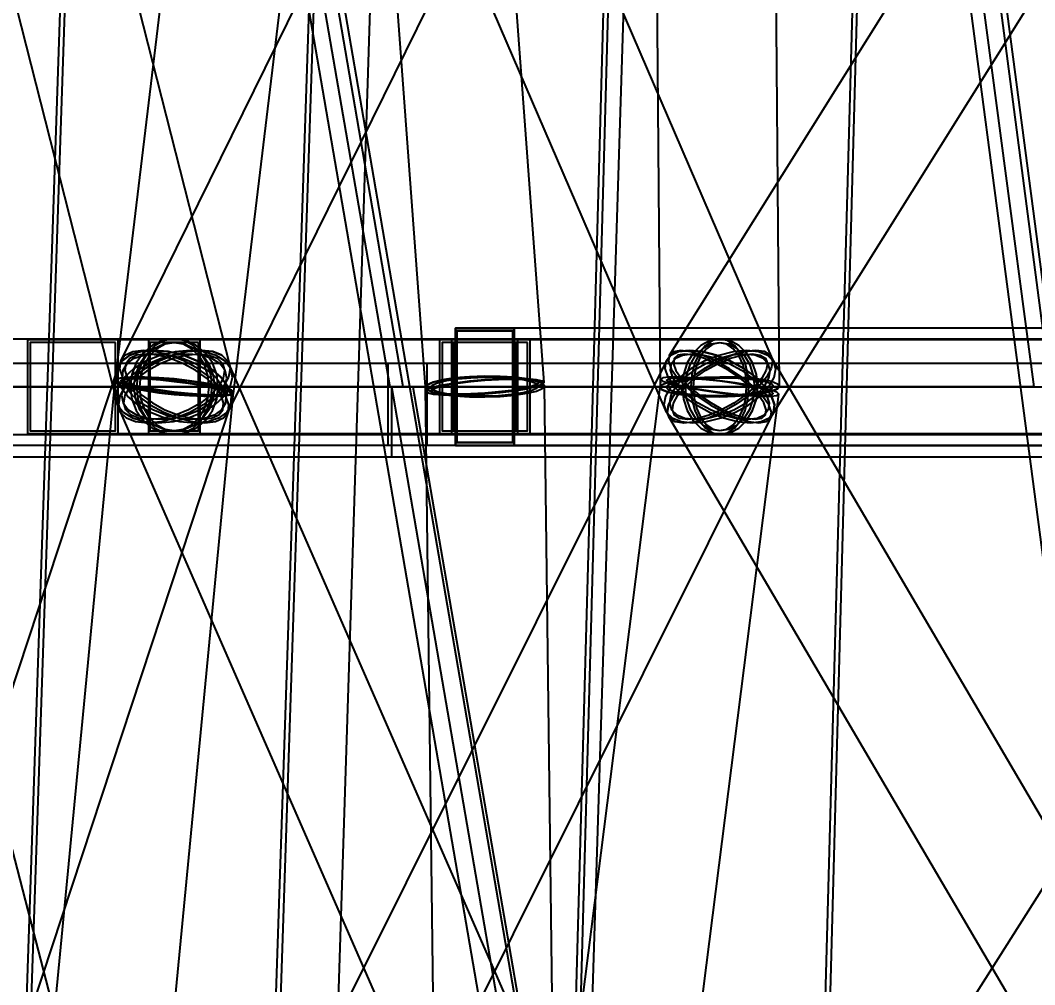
# Model space of a CAD drawing. Header units: millimetres. Extents: x -123812 to 252100, y -3000 to 639000.
# Drawn here: x -13334 to -9009, y 347451 to 351562 of the extents above; entities that cross this region are included whole.
import ezdxf

# ---------------------------------------------------------------- set-up
doc = ezdxf.new("R2010")
doc.units = ezdxf.units.MM
for name, color, linetype, lineweight in [('D-STR-DECK', 7, 'Continuous', 25), ('D-STR-DIM', 7, 'Continuous', 13), ('D-STR-STRC', 7, 'Continuous', 25)]:
    doc.layers.add(name, color=color, linetype=linetype, lineweight=lineweight)
doc.styles.add('OpenSansCondensed-Light', font='OpenSansCondensed-Light.ttf')
doc.styles.add('TOWER_UNICODE', font='Arial Unicode.ttf')
doc.dimstyles.new('EZDXF', dxfattribs={"dimtxt": 0.25, "dimasz": 0.175, "dimexe": 0.375, "dimexo": 0.125, "dimgap": 0.1, "dimtad": 1, "dimlfac": 100, "dimzin": 12, "dimdsep": 46, "dimtxsty": 'OpenSansCondensed-Light', "dimblk": 'ARCHTICK', "dimcen": 2.5, "dimazin": 3, "dimtfac": 0.5, "dimtmove": 2, "dimatfit": 3})

# ---------------------------------------------------------------- blocks, each defined once
blk = doc.blocks.new('_ARCHTICK')
at = {"color": 0, "linetype": 'BYBLOCK', "const_width": 0.15}
blk.add_lwpolyline([(-0.5, -0.5), (0.5, 0.5)], dxfattribs=at)

msp = doc.modelspace()

# ---------------------------------------------------------------- linework, layer by layer
at = {"layer": 'D-STR-DECK'}
for points in [[(-14261.9, 350000), (-15306.8, 355000), (-12622.1, 355000), (-11757.8, 350000)], [(-14261.9, 350000), (-15306.8, 355000), (-12622.1, 355000), (-11757.8, 350000)], [(-9241.5, 334987.3), (-12684.7, 354987.3), (-12536.9, 355012.7), (-9093.6, 335012.7)], [(-9241.5, 334987.3), (-12684.7, 354987.3), (-12536.9, 355012.7), (-9093.6, 335012.7)], [(-11702, 350000), (-12559.3, 355000), (-9676, 355000), (-9013.4, 350000)], [(-11702, 350000), (-12559.3, 355000), (-9676, 355000), (-9013.4, 350000)], [(-7090.9, 334990.2), (-9726.3, 354990.2), (-9577.5, 355009.8), (-6942.2, 335009.8)], [(-7090.9, 334990.2), (-9726.3, 354990.2), (-9577.5, 355009.8), (-6942.2, 335009.8)], [(-8941.9, 350000), (-9597, 355000), (-6564.3, 355000), (-6114.8, 350000)], [(-8941.9, 350000), (-9597, 355000), (-6564.3, 355000), (-6114.8, 350000)], [(-14324.2, 349750), (-14324.2, 350100), (-11600, 350100), (-11600, 349750)], [(-14324.2, 349750), (-14324.2, 350100), (-11600, 350100), (-11600, 349750)], [(-11765, 349750), (-11765, 350100), (-8878.3, 350100), (-8878.3, 349750)], [(-11765, 349750), (-11765, 350100), (-8878.3, 350100), (-8878.3, 349750)], [(-23500, 349700), (-23500, 350000), (-5948.7, 350000), (-5948.7, 349700)], [(-23500, 349700), (-23500, 350000), (-5948.7, 350000), (-5948.7, 349700)], [(-23299, 349700), (-23299, 350000), (-5795.6, 350000), (-5795.6, 349700)], [(-23299, 349700), (-23299, 350000), (-5795.6, 350000), (-5795.6, 349700)], [(-22699.3, 349700), (-22699.3, 350000), (-5543.3, 350000), (-5543.3, 349700)], [(-22699.3, 349700), (-22699.3, 350000), (-5543.3, 350000), (-5543.3, 349700)], [(-21711.2, 349700), (-21711.2, 350000), (-5196.2, 350000), (-5196.2, 349700)], [(-21711.2, 349700), (-21711.2, 350000), (-5196.2, 350000), (-5196.2, 349700)], [(-20351.6, 349700), (-20351.6, 350000), (-4760.1, 350000), (-4760.1, 349700)], [(-20351.6, 349700), (-20351.6, 350000), (-4760.1, 350000), (-4760.1, 349700)], [(-18643.8, 349700), (-18643.8, 350000), (-4242.6, 350000), (-4242.6, 349700)], [(-18643.8, 349700), (-18643.8, 350000), (-4242.6, 350000), (-4242.6, 349700)], [(-16617, 349700), (-16617, 350000), (-3652.6, 350000), (-3652.6, 349700)], [(-16617, 349700), (-16617, 350000), (-3652.6, 350000), (-3652.6, 349700)], [(-14305.9, 349700), (-14305.9, 350000), (-3000, 350000), (-3000, 349700)], [(-14305.9, 349700), (-14305.9, 350000), (-3000, 350000), (-3000, 349700)], [(-13760.9, 347400), (-14305.9, 350000), (-11660, 350000), (-11212.4, 347400)], [(-13760.9, 347400), (-14305.9, 350000), (-11660, 350000), (-11212.4, 347400)], [(-11750, 349700), (-11750, 350000), (-2296.1, 350000), (-2296.1, 349700)], [(-11750, 349700), (-11750, 350000), (-2296.1, 350000), (-2296.1, 349700)], [(-11302.4, 347400), (-11750, 350000), (-8924.2, 350000), (-8581.6, 347400)], [(-11302.4, 347400), (-11750, 350000), (-8924.2, 350000), (-8581.6, 347400)]]:
    msp.add_lwpolyline(points, close=True, dxfattribs=at)
at = {"layer": 'D-STR-STRC'}
for points in [[(-13454.3, 374981.5), (-11606.9, 349981.5), (-11598.3, 349974.3), (-11573, 349968.8), (-11532.7, 349965.4), (-11480.3, 349964.4), (-11419.2, 349965.8), (-11353.6, 349969.6), (-11288.1, 349975.4), (-11227, 349982.9), (-11174.5, 349991.5), (-11134.2, 350000.8), (-11108.9, 350009.9), (-11100.3, 350018.5), (-12947.7, 375018.5)], [(-9916, 375030.1), (-12929.8, 350030.1), (-12921.2, 350023), (-12896.1, 350014.2), (-12856, 350004.5), (-12803.7, 349994.5), (-12742.9, 349984.9), (-12677.6, 349976.3), (-12612.4, 349969.3), (-12551.6, 349964.4), (-12499.3, 349961.9), (-12459.2, 349962), (-12434.1, 349964.8), (-12425.5, 349969.9), (-9411.6, 374969.9)], [(-10814.1, 374997.9), (-10605.2, 349997.9), (-10596.6, 349987), (-10571.2, 349976.9), (-10530.9, 349968.4), (-10478.3, 349962.1), (-10417, 349958.3), (-10351.3, 349957.4), (-10285.5, 349959.4), (-10224.3, 349964.1), (-10171.7, 349971.3), (-10131.3, 349980.5), (-10105.9, 349991), (-10097.3, 350002.1), (-10306.1, 375002.1)], [(-7438.5, 355133.1), (-10567.5, 350133.1), (-10570.9, 350108.7), (-10559.4, 350076.9), (-10533.6, 350039.8), (-10495.5, 350000), (-10447.5, 349960.2), (-10392.9, 349923.1), (-10335.5, 349891.3), (-10279.2, 349866.9), (-10227.8, 349851.5), (-10184.8, 349846.3), (-10153.1, 349851.5), (-10135, 349866.9), (-7006, 354866.9)], [(-10443.2, 355108.7), (-12907.1, 350108.7), (-12910.7, 350076.9), (-12898.4, 350039.8), (-12871.1, 350000), (-12830.5, 349960.2), (-12779.6, 349923.1), (-12721.7, 349891.3), (-12660.8, 349866.9), (-12601.1, 349851.5), (-12546.6, 349846.3), (-12501, 349851.5), (-12467.4, 349866.9), (-12448.2, 349891.3), (-9984.3, 354891.3)], [(-12738.3, 354891.3), (-10580.3, 349891.3), (-10555.2, 349866.9), (-10516.3, 349851.5), (-10466.1, 349846.3), (-10408, 349851.5), (-10346.1, 349866.9), (-10284.6, 349891.3), (-10227.6, 349923.1), (-10179, 349960.2), (-10142.2, 350000), (-10119.6, 350039.8), (-10112.8, 350076.9), (-10122.2, 350108.7), (-12280.2, 355108.7)], [(-14193.4, 354923.1), (-12918.8, 349923.1), (-12894.8, 349891.3), (-12856, 349866.9), (-12805.1, 349851.5), (-12745.5, 349846.3), (-12681.2, 349851.5), (-12616.7, 349866.9), (-12556.4, 349891.3), (-12504.3, 349923.1), (-12464.1, 349960.2), (-12438.4, 350000), (-12429, 350039.8), (-12436.5, 350076.9), (-13711.1, 355076.9)], [(-14140.1, 349796.8), (-12677.6, 349796.8), (-12629.1, 349803.7), (-12583.8, 349824), (-12544.9, 349856.3), (-12515.1, 349898.4), (-12496.3, 349947.4), (-12489.9, 350000), (-12496.3, 350052.6), (-12515.1, 350101.6), (-12544.9, 350143.7), (-12583.8, 350176), (-12629.1, 350196.3), (-12677.6, 350203.2), (-14140.1, 350203.2)], [(-14140.1, 349796.8), (-12677.6, 349796.8), (-12629.1, 349803.7), (-12583.8, 349824), (-12544.9, 349856.3), (-12515.1, 349898.4), (-12496.3, 349947.4), (-12489.9, 350000), (-12496.3, 350052.6), (-12515.1, 350101.6), (-12544.9, 350143.7), (-12583.8, 350176), (-12629.1, 350196.3), (-12677.6, 350203.2), (-14140.1, 350203.2)], [(-7319.4, 350203.2), (-10351.3, 350203.2), (-10383.3, 350196.3), (-10413.1, 350176), (-10438.7, 350143.7), (-10458.4, 350101.6), (-10470.7, 350052.6), (-10475, 350000), (-10470.7, 349947.4), (-10458.4, 349898.4), (-10438.7, 349856.3), (-10413.1, 349824), (-10383.3, 349803.7), (-10351.3, 349796.8), (-7319.4, 349796.8)], [(-7319.4, 350203.2), (-10351.3, 350203.2), (-10383.3, 350196.3), (-10413.1, 350176), (-10438.7, 350143.7), (-10458.4, 350101.6), (-10470.7, 350052.6), (-10475, 350000), (-10470.7, 349947.4), (-10458.4, 349898.4), (-10438.7, 349856.3), (-10413.1, 349824), (-10383.3, 349803.7), (-10351.3, 349796.8), (-7319.4, 349796.8)], [(-14086, 344922.5), (-12435.8, 349922.5), (-12433.7, 349959.9), (-12448.1, 350000), (-12478.3, 350040.1), (-12522, 350077.5), (-12576.3, 350109.6), (-12637.6, 350134.2), (-12701.5, 350149.7), (-12763.9, 350155), (-12820.3, 350149.7), (-12867.1, 350134.2), (-12900.9, 350109.6), (-12919.5, 350077.5), (-14569.8, 345077.5)], [(-12605.1, 345077.5), (-13899.1, 350077.5), (-13923.1, 350109.6), (-13961.9, 350134.2), (-14012.9, 350149.7), (-14072.5, 350155), (-14136.7, 350149.7), (-14201.2, 350134.2), (-14261.4, 350109.6), (-14313.5, 350077.5), (-14353.7, 350040.1), (-14379.3, 350000), (-14388.7, 349959.9), (-14381.1, 349922.5), (-13087, 344922.5)], [(-12617, 344890.4), (-10122.3, 349890.4), (-10118.5, 349922.5), (-10130.6, 349959.9), (-10157.7, 350000), (-10198.1, 350040.1), (-10248.8, 350077.5), (-10306.6, 350109.6), (-10367.4, 350134.2), (-10427.1, 350149.7), (-10481.6, 350155), (-10527.2, 350149.7), (-10560.9, 350134.2), (-10580.3, 350109.6), (-13075, 345109.6)], [(-10260.1, 345109.6), (-12449, 350109.6), (-12474.1, 350134.2), (-12513.1, 350149.7), (-12563.3, 350155), (-12621.3, 350149.7), (-12683.1, 350134.2), (-12744.6, 350109.6), (-12801.5, 350077.5), (-12849.9, 350040.1), (-12886.6, 350000), (-12909.1, 349959.9), (-12915.8, 349922.5), (-12906.3, 349890.4), (-10717.4, 344890.4)], [(-10273.2, 344865.8), (-7103.9, 349865.8), (-7100.3, 349890.4), (-7111.7, 349922.5), (-7137.2, 349959.9), (-7175.1, 350000), (-7222.9, 350040.1), (-7277.2, 350077.5), (-7334.5, 350109.6), (-7390.7, 350134.2), (-7442, 350149.7), (-7485, 350155), (-7516.7, 350149.7), (-7535, 350134.2), (-10704.3, 345134.2)], [(-7201.6, 345134.2), (-10136.2, 350134.2), (-10160.6, 350149.7), (-10198, 350155), (-10245.8, 350149.7), (-10300.7, 350134.2), (-10359.2, 350109.6), (-10417.1, 350077.5), (-10470.5, 350040.1), (-10515.8, 350000), (-10549.8, 349959.9), (-10570.4, 349922.5), (-10576, 349890.4), (-10566.3, 349865.8), (-7631.7, 344865.8)], [(-14826.3, 324976.1), (-12424.8, 349976.1), (-12433.4, 349985.5), (-12458.7, 349995.8), (-12498.9, 350006.5), (-12551.2, 350016.7), (-12612.2, 350025.7), (-12677.6, 350033), (-12743.1, 350038.1), (-12804.1, 350040.5), (-12856.4, 350040.2), (-12896.6, 350037.2), (-12921.9, 350031.6), (-12930.5, 350023.9), (-15332, 325023.9)], [(-13267.6, 324968.4), (-10099.3, 349968.4), (-10107.8, 349976.1), (-10133, 349985.5), (-10173.1, 349995.8), (-10225.3, 350006.5), (-10286, 350016.7), (-10351.3, 350025.7), (-10416.5, 350033), (-10477.3, 350038.1), (-10529.5, 350040.5), (-10569.5, 350040.2), (-10594.7, 350037.2), (-10603.3, 350031.6), (-13771.6, 325031.6)], [(-10784.7, 325003.1), (-11099.6, 350003.1), (-11108.3, 350014.6), (-11133.7, 350025.1), (-11174, 350033.9), (-11226.6, 350040.4), (-11287.9, 350044.1), (-11353.6, 350044.8), (-11419.4, 350042.5), (-11480.6, 350037.3), (-11533.2, 350029.5), (-11573.6, 350019.7), (-11598.9, 350008.6), (-11607.6, 349996.9), (-11292.7, 324996.9)]]:
    msp.add_lwpolyline(points, dxfattribs=at)
for points in [[(-13219.6, 350000), (-12135.7, 350000), (-11968.5, 355000), (-13050, 355000)], [(-13199.5, 350000), (-12155.8, 350000), (-11987.9, 355000), (-13030.6, 355000)], [(-11895.5, 350000), (-10811.7, 350000), (-10654.1, 355000), (-11735.7, 355000)], [(-10893.2, 350000), (-9809.3, 350000), (-9673, 355000), (-10754.5, 355000)], [(-10873.1, 350000), (-9829.4, 350000), (-9692.4, 355000), (-10735.1, 355000)], [(-11478.6, 349750), (-5244.4, 349750), (-5244.4, 350250), (-11478.6, 350250)], [(-11478.6, 350250), (-11228.6, 350250), (-11228.6, 349750), (-11478.6, 349750)], [(-11478.6, 349750), (-5244.4, 349750), (-5244.4, 350250), (-11478.6, 350250)], [(-11228.6, 350250), (-11478.6, 350250), (-11478.6, 349750), (-11228.6, 349750)], [(-11472.6, 350238), (-11234.6, 350238), (-11234.6, 349762), (-11472.6, 349762)], [(-11234.6, 350238), (-11472.6, 350238), (-11472.6, 349762), (-11234.6, 349762)], [(-13303.2, 349800), (-11160.4, 349800), (-11160.4, 350200), (-13303.2, 350200)], [(-12916.8, 350200), (-13303.2, 350200), (-13303.2, 349800), (-12916.8, 349800)], [(-13303.2, 349800), (-11160.4, 349800), (-11160.4, 350200), (-13303.2, 350200)], [(-12916.8, 350200), (-13303.2, 350200), (-13303.2, 349800), (-12916.8, 349800)], [(-12865.4, 350000), (-12859, 349947.4), (-12840.2, 349898.4), (-12810.4, 349856.3), (-12771.5, 349824), (-12726.2, 349803.7), (-12677.6, 349796.8), (-12629.1, 349803.7), (-12583.8, 349824), (-12544.9, 349856.3), (-12515.1, 349898.4), (-12496.3, 349947.4), (-12489.9, 350000), (-12496.3, 350052.6), (-12515.1, 350101.6), (-12544.9, 350143.7), (-12583.8, 350176), (-12629.1, 350196.3), (-12677.6, 350203.2), (-12726.2, 350196.3), (-12771.5, 350176), (-12810.4, 350143.7), (-12840.2, 350101.6), (-12859, 350052.6)], [(-12865.4, 350000), (-12859, 349947.4), (-12840.2, 349898.4), (-12810.4, 349856.3), (-12771.5, 349824), (-12726.2, 349803.7), (-12677.6, 349796.8), (-12629.1, 349803.7), (-12583.8, 349824), (-12544.9, 349856.3), (-12515.1, 349898.4), (-12496.3, 349947.4), (-12489.9, 350000), (-12496.3, 350052.6), (-12515.1, 350101.6), (-12544.9, 350143.7), (-12583.8, 350176), (-12629.1, 350196.3), (-12677.6, 350203.2), (-12726.2, 350196.3), (-12771.5, 350176), (-12810.4, 350143.7), (-12840.2, 350101.6), (-12859, 350052.6)], [(-12838.9, 350000), (-12833.4, 349947.4), (-12817.3, 349898.4), (-12791.6, 349856.3), (-12758.3, 349824), (-12719.4, 349803.7), (-12677.6, 349796.8), (-10351.3, 349796.8), (-10309.5, 349803.7), (-10270.7, 349824), (-10237.3, 349856.3), (-10211.6, 349898.4), (-10195.5, 349947.4), (-10190, 350000), (-10195.5, 350052.6), (-10211.6, 350101.6), (-10237.3, 350143.7), (-10270.7, 350176), (-10309.5, 350196.3), (-10351.3, 350203.2), (-12677.6, 350203.2), (-12719.4, 350196.3), (-12758.3, 350176), (-12791.6, 350143.7), (-12817.3, 350101.6), (-12833.4, 350052.6)], [(-12838.9, 350000), (-12833.4, 349947.4), (-12817.3, 349898.4), (-12791.6, 349856.3), (-12758.3, 349824), (-12719.4, 349803.7), (-12677.6, 349796.8), (-12635.9, 349803.7), (-12597, 349824), (-12563.7, 349856.3), (-12538, 349898.4), (-12521.9, 349947.4), (-12516.4, 350000), (-12521.9, 350052.6), (-12538, 350101.6), (-12563.7, 350143.7), (-12597, 350176), (-12635.9, 350196.3), (-12677.6, 350203.2), (-12719.4, 350196.3), (-12758.3, 350176), (-12791.6, 350143.7), (-12817.3, 350101.6), (-12833.4, 350052.6)], [(-12838.9, 350000), (-12833.4, 349947.4), (-12817.3, 349898.4), (-12791.6, 349856.3), (-12758.3, 349824), (-12719.4, 349803.7), (-12677.6, 349796.8), (-10351.3, 349796.8), (-10309.5, 349803.7), (-10270.7, 349824), (-10237.3, 349856.3), (-10211.6, 349898.4), (-10195.5, 349947.4), (-10190, 350000), (-10195.5, 350052.6), (-10211.6, 350101.6), (-10237.3, 350143.7), (-10270.7, 350176), (-10309.5, 350196.3), (-10351.3, 350203.2), (-12677.6, 350203.2), (-12719.4, 350196.3), (-12758.3, 350176), (-12791.6, 350143.7), (-12817.3, 350101.6), (-12833.4, 350052.6)], [(-12838.9, 350000), (-12833.4, 349947.4), (-12817.3, 349898.4), (-12791.6, 349856.3), (-12758.3, 349824), (-12719.4, 349803.7), (-12677.6, 349796.8), (-12635.9, 349803.7), (-12597, 349824), (-12563.7, 349856.3), (-12538, 349898.4), (-12521.9, 349947.4), (-12516.4, 350000), (-12521.9, 350052.6), (-12538, 350101.6), (-12563.7, 350143.7), (-12597, 350176), (-12635.9, 350196.3), (-12677.6, 350203.2), (-12719.4, 350196.3), (-12758.3, 350176), (-12791.6, 350143.7), (-12817.3, 350101.6), (-12833.4, 350052.6)], [(-12787.7, 349800), (-6445, 349800), (-6445, 350200), (-12787.7, 350200)], [(-12567.6, 350200), (-12787.7, 350200), (-12787.7, 349800), (-12567.6, 349800)], [(-11160.4, 350200), (-11546.8, 350200), (-11546.8, 349800), (-11160.4, 349800)], [(-11160.4, 350200), (-11546.8, 350200), (-11546.8, 349800), (-11160.4, 349800)], [(-11495, 349800), (-6413.6, 349800), (-6413.6, 350200), (-11495, 350200)], [(-11212.2, 350200), (-11495, 350200), (-11495, 349800), (-11212.2, 349800)], [(-11495, 349800), (-6413.6, 349800), (-6413.6, 350200), (-11495, 350200)], [(-11212.2, 350200), (-11495, 350200), (-11495, 349800), (-11212.2, 349800)], [(-10512.5, 350000), (-10507, 349947.4), (-10490.9, 349898.4), (-10465.2, 349856.3), (-10431.9, 349824), (-10393, 349803.7), (-10351.3, 349796.8), (-10309.5, 349803.7), (-10270.7, 349824), (-10237.3, 349856.3), (-10211.6, 349898.4), (-10195.5, 349947.4), (-10190, 350000), (-10195.5, 350052.6), (-10211.6, 350101.6), (-10237.3, 350143.7), (-10270.7, 350176), (-10309.5, 350196.3), (-10351.3, 350203.2), (-10393, 350196.3), (-10431.9, 350176), (-10465.2, 350143.7), (-10490.9, 350101.6), (-10507, 350052.6)], [(-10512.5, 350000), (-10507, 349947.4), (-10490.9, 349898.4), (-10465.2, 349856.3), (-10431.9, 349824), (-10393, 349803.7), (-10351.3, 349796.8), (-10309.5, 349803.7), (-10270.7, 349824), (-10237.3, 349856.3), (-10211.6, 349898.4), (-10195.5, 349947.4), (-10190, 350000), (-10195.5, 350052.6), (-10211.6, 350101.6), (-10237.3, 350143.7), (-10270.7, 350176), (-10309.5, 350196.3), (-10351.3, 350203.2), (-10393, 350196.3), (-10431.9, 350176), (-10465.2, 350143.7), (-10490.9, 350101.6), (-10507, 350052.6)], [(-10475, 350000), (-10470.7, 349947.4), (-10458.4, 349898.4), (-10438.7, 349856.3), (-10413.1, 349824), (-10383.3, 349803.7), (-10351.3, 349796.8), (-10319.2, 349803.7), (-10289.4, 349824), (-10263.8, 349856.3), (-10244.1, 349898.4), (-10231.8, 349947.4), (-10227.6, 350000), (-10231.8, 350052.6), (-10244.1, 350101.6), (-10263.8, 350143.7), (-10289.4, 350176), (-10319.2, 350196.3), (-10351.3, 350203.2), (-10383.3, 350196.3), (-10413.1, 350176), (-10438.7, 350143.7), (-10458.4, 350101.6), (-10470.7, 350052.6)], [(-10475, 350000), (-10470.7, 349947.4), (-10458.4, 349898.4), (-10438.7, 349856.3), (-10413.1, 349824), (-10383.3, 349803.7), (-10351.3, 349796.8), (-10319.2, 349803.7), (-10289.4, 349824), (-10263.8, 349856.3), (-10244.1, 349898.4), (-10231.8, 349947.4), (-10227.6, 350000), (-10231.8, 350052.6), (-10244.1, 350101.6), (-10263.8, 350143.7), (-10289.4, 350176), (-10319.2, 350196.3), (-10351.3, 350203.2), (-10383.3, 350196.3), (-10413.1, 350176), (-10438.7, 350143.7), (-10458.4, 350101.6), (-10470.7, 350052.6)], [(-12928.4, 350188), (-13291.6, 350188), (-13291.6, 349812), (-12928.4, 349812)], [(-12928.4, 350188), (-13291.6, 350188), (-13291.6, 349812), (-12928.4, 349812)], [(-12916.9, 350000), (-12926.3, 349960.2), (-12918.8, 349923.1), (-12894.8, 349891.3), (-12856, 349866.9), (-12805.1, 349851.5), (-12745.5, 349846.3), (-12681.2, 349851.5), (-12616.7, 349866.9), (-12556.4, 349891.3), (-12504.3, 349923.1), (-12464.1, 349960.2), (-12438.4, 350000), (-12429, 350039.8), (-12436.5, 350076.9), (-12460.5, 350108.7), (-12499.3, 350133.1), (-12550.2, 350148.5), (-12609.8, 350153.7), (-12674.1, 350148.5), (-12738.6, 350133.1), (-12798.9, 350108.7), (-12851, 350076.9), (-12891.2, 350039.8)], [(-12448.1, 350000), (-12433.7, 349959.9), (-12435.8, 349922.5), (-12454.4, 349890.4), (-12488.2, 349865.8), (-12535, 349850.3), (-12591.4, 349845), (-12653.8, 349850.3), (-12717.7, 349865.8), (-12779, 349890.4), (-12833.3, 349922.5), (-12877, 349959.9), (-12907.2, 350000), (-12921.6, 350040.1), (-12919.5, 350077.5), (-12900.9, 350109.6), (-12867.1, 350134.2), (-12820.3, 350149.7), (-12763.9, 350155), (-12701.5, 350149.7), (-12637.6, 350134.2), (-12576.3, 350109.6), (-12522, 350077.5), (-12478.3, 350040.1)], [(-12468.7, 350000), (-12505.4, 349959.9), (-12553.8, 349922.5), (-12610.7, 349890.4), (-12672.2, 349865.8), (-12734, 349850.3), (-12792, 349845), (-12842.2, 349850.3), (-12881.2, 349865.8), (-12906.3, 349890.4), (-12915.8, 349922.5), (-12909.1, 349959.9), (-12886.6, 350000), (-12849.9, 350040.1), (-12801.5, 350077.5), (-12744.6, 350109.6), (-12683.1, 350134.2), (-12621.3, 350149.7), (-12563.3, 350155), (-12513.1, 350149.7), (-12474.1, 350134.2), (-12449, 350109.6), (-12439.5, 350077.5), (-12446.2, 350040.1)], [(-12871.1, 350000), (-12830.5, 349960.2), (-12779.6, 349923.1), (-12721.7, 349891.3), (-12660.8, 349866.9), (-12601.1, 349851.5), (-12546.6, 349846.3), (-12501, 349851.5), (-12467.4, 349866.9), (-12448.2, 349891.3), (-12444.6, 349923.1), (-12456.9, 349960.2), (-12484.2, 350000), (-12524.8, 350039.8), (-12575.7, 350076.9), (-12633.6, 350108.7), (-12694.5, 350133.1), (-12754.2, 350148.5), (-12808.7, 350153.7), (-12854.3, 350148.5), (-12887.9, 350133.1), (-12907.1, 350108.7), (-12910.7, 350076.9), (-12898.4, 350039.8)], [(-12850.6, 350000), (-12844.7, 349951.5), (-12827.4, 349906.4), (-12799.9, 349867.6), (-12764.1, 349837.9), (-12722.4, 349819.2), (-12677.6, 349812.8), (-12632.9, 349819.2), (-12591.2, 349837.9), (-12555.4, 349867.6), (-12527.9, 349906.4), (-12510.6, 349951.5), (-12504.7, 350000), (-12510.6, 350048.5), (-12527.9, 350093.6), (-12555.4, 350132.4), (-12591.2, 350162.1), (-12632.9, 350180.8), (-12677.6, 350187.2), (-12722.4, 350180.8), (-12764.1, 350162.1), (-12799.9, 350132.4), (-12827.4, 350093.6), (-12844.7, 350048.5)], [(-12850.6, 350000), (-12844.7, 349951.5), (-12827.4, 349906.4), (-12799.9, 349867.6), (-12764.1, 349837.9), (-12722.4, 349819.2), (-12677.6, 349812.8), (-12632.9, 349819.2), (-12591.2, 349837.9), (-12555.4, 349867.6), (-12527.9, 349906.4), (-12510.6, 349951.5), (-12504.7, 350000), (-12510.6, 350048.5), (-12527.9, 350093.6), (-12555.4, 350132.4), (-12591.2, 350162.1), (-12632.9, 350180.8), (-12677.6, 350187.2), (-12722.4, 350180.8), (-12764.1, 350162.1), (-12799.9, 350132.4), (-12827.4, 350093.6), (-12844.7, 350048.5)], [(-12826.2, 350000), (-12821.1, 349951.5), (-12806.3, 349906.4), (-12782.7, 349867.6), (-12751.9, 349837.9), (-12716.1, 349819.2), (-12677.6, 349812.8), (-12639.2, 349819.2), (-12603.4, 349837.9), (-12572.6, 349867.6), (-12549, 349906.4), (-12534.2, 349951.5), (-12529.1, 350000), (-12534.2, 350048.5), (-12549, 350093.6), (-12572.6, 350132.4), (-12603.4, 350162.1), (-12639.2, 350180.8), (-12677.6, 350187.2), (-12716.1, 350180.8), (-12751.9, 350162.1), (-12782.7, 350132.4), (-12806.3, 350093.6), (-12821.1, 350048.5)], [(-12826.2, 350000), (-12821.1, 349951.5), (-12806.3, 349906.4), (-12782.7, 349867.6), (-12751.9, 349837.9), (-12716.1, 349819.2), (-12677.6, 349812.8), (-12639.2, 349819.2), (-12603.4, 349837.9), (-12572.6, 349867.6), (-12549, 349906.4), (-12534.2, 349951.5), (-12529.1, 350000), (-12534.2, 350048.5), (-12549, 350093.6), (-12572.6, 350132.4), (-12603.4, 350162.1), (-12639.2, 350180.8), (-12677.6, 350187.2), (-12716.1, 350180.8), (-12751.9, 350162.1), (-12782.7, 350132.4), (-12806.3, 350093.6), (-12821.1, 350048.5)], [(-12574.2, 350188), (-12781.1, 350188), (-12781.1, 349812), (-12574.2, 349812)], [(-11172, 350188), (-11535.2, 350188), (-11535.2, 349812), (-11172, 349812)], [(-11172, 350188), (-11535.2, 350188), (-11535.2, 349812), (-11172, 349812)], [(-11220.7, 350188), (-11486.6, 350188), (-11486.6, 349812), (-11220.7, 349812)], [(-11220.7, 350188), (-11486.6, 350188), (-11486.6, 349812), (-11220.7, 349812)], [(-10560.4, 350000), (-10582.9, 349960.2), (-10589.7, 349923.1), (-10580.3, 349891.3), (-10555.2, 349866.9), (-10516.3, 349851.5), (-10466.1, 349846.3), (-10408, 349851.5), (-10346.1, 349866.9), (-10284.6, 349891.3), (-10227.6, 349923.1), (-10179, 349960.2), (-10142.2, 350000), (-10119.6, 350039.8), (-10112.8, 350076.9), (-10122.2, 350108.7), (-10147.3, 350133.1), (-10186.3, 350148.5), (-10236.5, 350153.7), (-10294.5, 350148.5), (-10356.4, 350133.1), (-10417.9, 350108.7), (-10474.9, 350076.9), (-10523.5, 350039.8)], [(-10157.7, 350000), (-10130.6, 349959.9), (-10118.5, 349922.5), (-10122.3, 349890.4), (-10141.6, 349865.8), (-10175.3, 349850.3), (-10220.9, 349845), (-10275.5, 349850.3), (-10335.1, 349865.8), (-10395.9, 349890.4), (-10453.7, 349922.5), (-10504.5, 349959.9), (-10544.8, 350000), (-10571.9, 350040.1), (-10584, 350077.5), (-10580.3, 350109.6), (-10560.9, 350134.2), (-10527.2, 350149.7), (-10481.6, 350155), (-10427.1, 350149.7), (-10367.4, 350134.2), (-10306.6, 350109.6), (-10248.8, 350077.5), (-10198.1, 350040.1)], [(-10186.7, 350000), (-10232, 349959.9), (-10285.4, 349922.5), (-10343.3, 349890.4), (-10401.8, 349865.8), (-10456.8, 349850.3), (-10504.6, 349845), (-10541.9, 349850.3), (-10566.3, 349865.8), (-10576, 349890.4), (-10570.4, 349922.5), (-10549.8, 349959.9), (-10515.8, 350000), (-10470.5, 350040.1), (-10417.1, 350077.5), (-10359.2, 350109.6), (-10300.7, 350134.2), (-10245.8, 350149.7), (-10198, 350155), (-10160.6, 350149.7), (-10136.2, 350134.2), (-10126.5, 350109.6), (-10132.1, 350077.5), (-10152.7, 350040.1)], [(-10495.5, 350000), (-10447.5, 349960.2), (-10392.9, 349923.1), (-10335.5, 349891.3), (-10279.2, 349866.9), (-10227.8, 349851.5), (-10184.8, 349846.3), (-10153.1, 349851.5), (-10135, 349866.9), (-10131.6, 349891.3), (-10143.1, 349923.1), (-10168.9, 349960.2), (-10207.1, 350000), (-10255, 350039.8), (-10309.6, 350076.9), (-10367, 350108.7), (-10423.3, 350133.1), (-10474.7, 350148.5), (-10517.7, 350153.7), (-10549.4, 350148.5), (-10567.5, 350133.1), (-10570.9, 350108.7), (-10559.4, 350076.9), (-10533.6, 350039.8)], [(-10499.8, 350000), (-10494.7, 349951.5), (-10479.9, 349906.4), (-10456.3, 349867.6), (-10425.5, 349837.9), (-10389.7, 349819.2), (-10351.3, 349812.8), (-10312.8, 349819.2), (-10277, 349837.9), (-10246.2, 349867.6), (-10222.6, 349906.4), (-10207.8, 349951.5), (-10202.7, 350000), (-10207.8, 350048.5), (-10222.6, 350093.6), (-10246.2, 350132.4), (-10277, 350162.1), (-10312.8, 350180.8), (-10351.3, 350187.2), (-10389.7, 350180.8), (-10425.5, 350162.1), (-10456.3, 350132.4), (-10479.9, 350093.6), (-10494.7, 350048.5)], [(-10499.8, 350000), (-10494.7, 349951.5), (-10479.9, 349906.4), (-10456.3, 349867.6), (-10425.5, 349837.9), (-10389.7, 349819.2), (-10351.3, 349812.8), (-10312.8, 349819.2), (-10277, 349837.9), (-10246.2, 349867.6), (-10222.6, 349906.4), (-10207.8, 349951.5), (-10202.7, 350000), (-10207.8, 350048.5), (-10222.6, 350093.6), (-10246.2, 350132.4), (-10277, 350162.1), (-10312.8, 350180.8), (-10351.3, 350187.2), (-10389.7, 350180.8), (-10425.5, 350162.1), (-10456.3, 350132.4), (-10479.9, 350093.6), (-10494.7, 350048.5)], [(-10465.2, 350000), (-10461.3, 349951.5), (-10449.9, 349906.4), (-10431.8, 349867.6), (-10408.2, 349837.9), (-10380.8, 349819.2), (-10351.3, 349812.8), (-10321.8, 349819.2), (-10294.3, 349837.9), (-10270.7, 349867.6), (-10252.6, 349906.4), (-10241.2, 349951.5), (-10237.3, 350000), (-10241.2, 350048.5), (-10252.6, 350093.6), (-10270.7, 350132.4), (-10294.3, 350162.1), (-10321.8, 350180.8), (-10351.3, 350187.2), (-10380.8, 350180.8), (-10408.2, 350162.1), (-10431.8, 350132.4), (-10449.9, 350093.6), (-10461.3, 350048.5)], [(-10465.2, 350000), (-10461.3, 349951.5), (-10449.9, 349906.4), (-10431.8, 349867.6), (-10408.2, 349837.9), (-10380.8, 349819.2), (-10351.3, 349812.8), (-10321.8, 349819.2), (-10294.3, 349837.9), (-10270.7, 349867.6), (-10252.6, 349906.4), (-10241.2, 349951.5), (-10237.3, 350000), (-10241.2, 350048.5), (-10252.6, 350093.6), (-10270.7, 350132.4), (-10294.3, 350162.1), (-10321.8, 350180.8), (-10351.3, 350187.2), (-10380.8, 350180.8), (-10408.2, 350162.1), (-10431.8, 350132.4), (-10449.9, 350093.6), (-10461.3, 350048.5)], [(-12893.4, 350000), (-12901.9, 349964.1), (-12895.1, 349930.7), (-12873.4, 349902), (-12838.5, 349880), (-12792.5, 349866.1), (-12738.8, 349861.4), (-12680.9, 349866.1), (-12622.7, 349880), (-12568.3, 349902), (-12521.4, 349930.7), (-12485.1, 349964.1), (-12461.9, 350000), (-12453.4, 350035.9), (-12460.2, 350069.3), (-12481.9, 350098), (-12516.8, 350120), (-12562.8, 350133.9), (-12616.5, 350138.6), (-12674.4, 350133.9), (-12732.6, 350120), (-12787, 350098), (-12833.9, 350069.3), (-12870.2, 350035.9)], [(-12470.7, 350000), (-12457.7, 349963.8), (-12459.6, 349930.1), (-12476.4, 349901.2), (-12506.9, 349879), (-12549, 349865), (-12599.9, 349860.2), (-12656.1, 349865), (-12713.8, 349879), (-12769, 349901.2), (-12818, 349930.1), (-12857.4, 349963.8), (-12884.6, 350000), (-12897.6, 350036.2), (-12895.7, 350069.9), (-12878.9, 350098.8), (-12848.4, 350121), (-12806.3, 350135), (-12755.4, 350139.8), (-12699.2, 350135), (-12641.5, 350121), (-12586.3, 350098.8), (-12537.3, 350069.9), (-12497.9, 350036.2)], [(-12489.2, 350000), (-12522.3, 349963.8), (-12566, 349930.1), (-12617.3, 349901.2), (-12672.7, 349879), (-12728.5, 349865), (-12780.7, 349860.2), (-12826, 349865), (-12861.1, 349879), (-12883.8, 349901.2), (-12892.4, 349930.1), (-12886.3, 349963.8), (-12866.1, 350000), (-12833, 350036.2), (-12789.3, 350069.9), (-12738, 350098.8), (-12682.6, 350121), (-12626.8, 350135), (-12574.6, 350139.8), (-12529.3, 350135), (-12494.2, 350121), (-12471.5, 350098.8), (-12462.9, 350069.9), (-12469, 350036.2)], [(-12852, 350000), (-12815.5, 349964.1), (-12769.6, 349930.7), (-12717.4, 349902), (-12662.5, 349880), (-12608.6, 349866.1), (-12559.5, 349861.4), (-12518.4, 349866.1), (-12488.1, 349880), (-12470.8, 349902), (-12467.6, 349930.7), (-12478.6, 349964.1), (-12503.3, 350000), (-12539.8, 350035.9), (-12585.7, 350069.3), (-12637.9, 350098), (-12692.8, 350120), (-12746.7, 350133.9), (-12795.8, 350138.6), (-12836.9, 350133.9), (-12867.2, 350120), (-12884.5, 350098), (-12887.7, 350069.3), (-12876.7, 350035.9)], [(-10539.8, 350000), (-10560.1, 349964.1), (-10566.3, 349930.7), (-10557.7, 349902), (-10535.1, 349880), (-10500, 349866.1), (-10454.8, 349861.4), (-10402.4, 349866.1), (-10346.6, 349880), (-10291.1, 349902), (-10239.7, 349930.7), (-10196, 349964.1), (-10162.7, 350000), (-10142.4, 350035.9), (-10136.2, 350069.3), (-10144.8, 350098), (-10167.4, 350120), (-10202.5, 350133.9), (-10247.8, 350138.6), (-10300.1, 350133.9), (-10355.9, 350120), (-10411.4, 350098), (-10462.8, 350069.3), (-10506.6, 350035.9)], [(-10176.8, 350000), (-10152.3, 349963.8), (-10141.4, 349930.1), (-10144.8, 349901.2), (-10162.3, 349879), (-10192.6, 349865), (-10233.8, 349860.2), (-10282.9, 349865), (-10336.7, 349879), (-10391.5, 349901.2), (-10443.6, 349930.1), (-10489.4, 349963.8), (-10525.7, 350000), (-10550.2, 350036.2), (-10561.1, 350069.9), (-10557.7, 350098.8), (-10540.3, 350121), (-10509.9, 350135), (-10468.8, 350139.8), (-10419.6, 350135), (-10365.8, 350121), (-10311, 350098.8), (-10258.9, 350069.9), (-10213.1, 350036.2)], [(-10202.9, 350000), (-10243.8, 349963.8), (-10291.9, 349930.1), (-10344.1, 349901.2), (-10396.8, 349879), (-10446.4, 349865), (-10489.5, 349860.2), (-10523.2, 349865), (-10545.1, 349879), (-10553.9, 349901.2), (-10548.8, 349930.1), (-10530.3, 349963.8), (-10499.6, 350000), (-10458.8, 350036.2), (-10410.6, 350069.9), (-10358.4, 350098.8), (-10305.7, 350121), (-10256.1, 350135), (-10213, 350139.8), (-10179.4, 350135), (-10157.4, 350121), (-10148.6, 350098.8), (-10153.7, 350069.9), (-10172.2, 350036.2)], [(-10481.3, 350000), (-10438, 349964.1), (-10388.8, 349930.7), (-10337.1, 349902), (-10286.3, 349880), (-10239.9, 349866.1), (-10201.2, 349861.4), (-10172.6, 349866.1), (-10156.3, 349880), (-10153.2, 349902), (-10163.6, 349930.7), (-10186.8, 349964.1), (-10221.2, 350000), (-10264.5, 350035.9), (-10313.7, 350069.3), (-10365.4, 350098), (-10416.2, 350120), (-10462.6, 350133.9), (-10501.3, 350138.6), (-10529.9, 350133.9), (-10546.2, 350120), (-10549.3, 350098), (-10538.9, 350069.3), (-10515.7, 350035.9)], [(-12677.6, 350033), (-12743.1, 350038.1), (-12804.1, 350040.5), (-12856.4, 350040.2), (-12896.6, 350037.2), (-12921.9, 350031.6), (-12930.5, 350023.9), (-12921.9, 350014.5), (-12896.6, 350004.2), (-12856.4, 349993.5), (-12804.1, 349983.3), (-12743.1, 349974.3), (-12677.6, 349967), (-12612.2, 349961.9), (-12551.2, 349959.5), (-12498.9, 349959.8), (-12458.7, 349962.8), (-12433.4, 349968.4), (-12424.8, 349976.1), (-12433.4, 349985.5), (-12458.7, 349995.8), (-12498.9, 350006.5), (-12551.2, 350016.7), (-12612.2, 350025.7)], [(-12677.6, 350023.7), (-12742.9, 350030.7), (-12803.7, 350035.6), (-12856, 350038.1), (-12896.1, 350038), (-12921.2, 350035.2), (-12929.8, 350030.1), (-12921.2, 350023), (-12896.1, 350014.2), (-12856, 350004.5), (-12803.7, 349994.5), (-12742.9, 349984.9), (-12677.6, 349976.3), (-12612.4, 349969.3), (-12551.6, 349964.4), (-12499.3, 349961.9), (-12459.2, 349962), (-12434.1, 349964.8), (-12425.5, 349969.9), (-12434.1, 349977), (-12459.2, 349985.8), (-12499.3, 349995.5), (-12551.6, 350005.5), (-12612.4, 350015.1)], [(-12677.6, 350029.8), (-12736.7, 350034.3), (-12791.6, 350036.6), (-12838.8, 350036.3), (-12875.1, 350033.5), (-12897.9, 350028.5), (-12905.6, 350021.5), (-12897.9, 350013.1), (-12875.1, 350003.8), (-12838.8, 349994.2), (-12791.6, 349985), (-12736.7, 349976.8), (-12677.6, 349970.2), (-12618.6, 349965.7), (-12563.7, 349963.4), (-12516.5, 349963.7), (-12480.2, 349966.5), (-12457.4, 349971.5), (-12449.7, 349978.5), (-12457.4, 349986.9), (-12480.2, 349996.2), (-12516.5, 350005.8), (-12563.7, 350015), (-12618.6, 350023.2)], [(-12677.6, 350021.4), (-12736.5, 350027.7), (-12791.3, 350032.1), (-12838.4, 350034.3), (-12874.6, 350034.2), (-12897.3, 350031.8), (-12905, 350027.2), (-12897.3, 350020.7), (-12874.6, 350012.8), (-12838.4, 350004.1), (-12791.3, 349995.1), (-12736.5, 349986.4), (-12677.6, 349978.6), (-12618.8, 349972.3), (-12564, 349967.9), (-12516.9, 349965.7), (-12480.7, 349965.8), (-12458, 349968.2), (-12450.3, 349972.8), (-12458, 349979.3), (-12480.7, 349987.2), (-12516.9, 349995.9), (-12564, 350004.9), (-12618.8, 350013.6)], [(-11353.6, 349955.2), (-11419.4, 349955.9), (-11480.6, 349959.6), (-11533.2, 349966.1), (-11573.6, 349974.9), (-11598.9, 349985.4), (-11607.6, 349996.9), (-11598.9, 350008.6), (-11573.6, 350019.7), (-11533.2, 350029.5), (-11480.6, 350037.3), (-11419.4, 350042.5), (-11353.6, 350044.8), (-11287.9, 350044.1), (-11226.6, 350040.4), (-11174, 350033.9), (-11133.7, 350025.1), (-11108.3, 350014.6), (-11099.6, 350003.1), (-11108.3, 349991.4), (-11133.7, 349980.3), (-11174, 349970.5), (-11226.6, 349962.7), (-11287.9, 349957.5)], [(-11353.6, 349969.6), (-11419.2, 349965.8), (-11480.3, 349964.4), (-11532.7, 349965.4), (-11573, 349968.8), (-11598.3, 349974.3), (-11606.9, 349981.5), (-11598.3, 349990.1), (-11573, 349999.2), (-11532.7, 350008.5), (-11480.3, 350017.1), (-11419.2, 350024.6), (-11353.6, 350030.4), (-11288.1, 350034.2), (-11227, 350035.6), (-11174.5, 350034.6), (-11134.2, 350031.2), (-11108.9, 350025.7), (-11100.3, 350018.5), (-11108.9, 350009.9), (-11134.2, 350000.8), (-11174.5, 349991.5), (-11227, 349982.9), (-11288.1, 349975.4)], [(-11353.6, 349959.6), (-11412.9, 349960.2), (-11468.1, 349963.6), (-11515.5, 349969.4), (-11551.9, 349977.4), (-11574.8, 349986.8), (-11582.6, 349997.2), (-11574.8, 350007.8), (-11551.9, 350017.8), (-11515.5, 350026.6), (-11468.1, 350033.6), (-11412.9, 350038.3), (-11353.6, 350040.4), (-11294.4, 350039.8), (-11239.1, 350036.4), (-11191.7, 350030.6), (-11155.3, 350022.6), (-11132.4, 350013.2), (-11124.6, 350002.8), (-11132.4, 349992.2), (-11155.3, 349982.2), (-11191.7, 349973.4), (-11239.1, 349966.4), (-11294.4, 349961.7)], [(-11353.6, 349972.6), (-11412.7, 349969.2), (-11467.8, 349967.9), (-11515.1, 349968.8), (-11551.4, 349971.9), (-11574.2, 349976.8), (-11582, 349983.4), (-11574.2, 349991), (-11551.4, 349999.3), (-11515.1, 350007.6), (-11467.8, 350015.5), (-11412.7, 350022.2), (-11353.6, 350027.4), (-11294.5, 350030.8), (-11239.4, 350032.1), (-11192.1, 350031.2), (-11155.8, 350028.1), (-11133, 350023.2), (-11125.2, 350016.6), (-11133, 350009), (-11155.8, 350000.7), (-11192.1, 349992.4), (-11239.4, 349984.5), (-11294.5, 349977.8)], [(-10351.3, 349957.4), (-10417, 349958.3), (-10478.3, 349962.1), (-10530.9, 349968.4), (-10571.2, 349976.9), (-10596.6, 349987), (-10605.2, 349997.9), (-10596.6, 350009), (-10571.2, 350019.5), (-10530.9, 350028.7), (-10478.3, 350035.9), (-10417, 350040.6), (-10351.3, 350042.6), (-10285.5, 350041.7), (-10224.3, 350037.9), (-10171.7, 350031.6), (-10131.3, 350023.1), (-10105.9, 350013), (-10097.3, 350002.1), (-10105.9, 349991), (-10131.3, 349980.5), (-10171.7, 349971.3), (-10224.3, 349964.1), (-10285.5, 349959.4)], [(-10351.3, 350025.7), (-10416.5, 350033), (-10477.3, 350038.1), (-10529.5, 350040.5), (-10569.5, 350040.2), (-10594.7, 350037.2), (-10603.3, 350031.6), (-10594.7, 350023.9), (-10569.5, 350014.5), (-10529.5, 350004.2), (-10477.3, 349993.5), (-10416.5, 349983.3), (-10351.3, 349974.3), (-10286, 349967), (-10225.3, 349961.9), (-10173.1, 349959.5), (-10133, 349959.8), (-10107.8, 349962.8), (-10099.3, 349968.4), (-10107.8, 349976.1), (-10133, 349985.5), (-10173.1, 349995.8), (-10225.3, 350006.5), (-10286, 350016.7)], [(-10351.3, 349961.6), (-10410.5, 349962.4), (-10465.8, 349965.8), (-10513.2, 349971.5), (-10549.6, 349979.2), (-10572.4, 349988.3), (-10580.2, 349998.1), (-10572.4, 350008.1), (-10549.6, 350017.6), (-10513.2, 350025.9), (-10465.8, 350032.3), (-10410.5, 350036.6), (-10351.3, 350038.4), (-10292, 350037.6), (-10236.8, 350034.2), (-10189.3, 350028.5), (-10152.9, 350020.8), (-10130.1, 350011.7), (-10122.3, 350001.9), (-10130.1, 349991.9), (-10152.9, 349982.4), (-10189.3, 349974.1), (-10236.8, 349967.7), (-10292, 349963.4)], [(-10351.3, 350023.2), (-10410.1, 350029.8), (-10464.9, 350034.3), (-10511.9, 350036.6), (-10548, 350036.3), (-10570.7, 350033.5), (-10578.5, 350028.5), (-10570.7, 350021.5), (-10548, 350013.1), (-10511.9, 350003.7), (-10464.9, 349994.2), (-10410.1, 349985), (-10351.3, 349976.8), (-10292.5, 349970.2), (-10237.7, 349965.7), (-10190.6, 349963.4), (-10154.5, 349963.7), (-10131.8, 349966.5), (-10124.1, 349971.5), (-10131.8, 349978.5), (-10154.5, 349986.9), (-10190.6, 349996.3), (-10237.7, 350005.8), (-10292.5, 350015)], [(-13389.1, 345000), (-12303, 345000), (-12135.7, 350000), (-13219.6, 350000)], [(-13368.3, 345000), (-12323.8, 345000), (-12155.8, 350000), (-13199.5, 350000)], [(-12135.7, 350000), (-12154.2, 350000), (-12208.3, 350000), (-12294.5, 350000), (-12406.7, 350000), (-12537.4, 350000), (-12677.6, 350000), (-12817.9, 350000), (-12948.6, 350000), (-13060.8, 350000), (-13147, 350000), (-13201.1, 350000), (-13219.6, 350000), (-13201.1, 350000), (-13147, 350000), (-13060.8, 350000), (-12948.6, 350000), (-12817.9, 350000), (-12677.6, 350000), (-12537.4, 350000), (-12406.7, 350000), (-12294.5, 350000), (-12208.3, 350000), (-12154.2, 350000)], [(-12155.8, 350000), (-12173.6, 350000), (-12225.7, 350000), (-12308.7, 350000), (-12416.7, 350000), (-12542.6, 350000), (-12677.6, 350000), (-12812.7, 350000), (-12938.6, 350000), (-13046.6, 350000), (-13129.6, 350000), (-13181.7, 350000), (-13199.5, 350000), (-13181.7, 350000), (-13129.6, 350000), (-13046.6, 350000), (-12938.6, 350000), (-12812.7, 350000), (-12677.6, 350000), (-12542.6, 350000), (-12416.7, 350000), (-12308.7, 350000), (-12225.7, 350000), (-12173.6, 350000)], [(-12055.4, 345000), (-10969.2, 345000), (-10811.7, 350000), (-11895.5, 350000)], [(-10811.7, 350000), (-10830.2, 350000), (-10884.3, 350000), (-10970.4, 350000), (-11082.7, 350000), (-11213.4, 350000), (-11353.6, 350000), (-11493.9, 350000), (-11624.6, 350000), (-11736.8, 350000), (-11822.9, 350000), (-11877.1, 350000), (-11895.5, 350000), (-11877.1, 350000), (-11822.9, 350000), (-11736.8, 350000), (-11624.6, 350000), (-11493.9, 350000), (-11353.6, 350000), (-11213.4, 350000), (-11082.7, 350000), (-10970.4, 350000), (-10884.3, 350000), (-10830.2, 350000)], [(-11031.8, 345000), (-9945.7, 345000), (-9809.3, 350000), (-10893.2, 350000)], [(-11011, 345000), (-9966.5, 345000), (-9829.4, 350000), (-10873.1, 350000)], [(-9809.3, 350000), (-9827.8, 350000), (-9881.9, 350000), (-9968.1, 350000), (-10080.3, 350000), (-10211, 350000), (-10351.3, 350000), (-10491.5, 350000), (-10622.2, 350000), (-10734.5, 350000), (-10820.6, 350000), (-10874.7, 350000), (-10893.2, 350000), (-10874.7, 350000), (-10820.6, 350000), (-10734.5, 350000), (-10622.2, 350000), (-10491.5, 350000), (-10351.3, 350000), (-10211, 350000), (-10080.3, 350000), (-9968.1, 350000), (-9881.9, 350000), (-9827.8, 350000)], [(-9829.4, 350000), (-9847.2, 350000), (-9899.4, 350000), (-9982.3, 350000), (-10090.4, 350000), (-10216.2, 350000), (-10351.3, 350000), (-10486.3, 350000), (-10612.2, 350000), (-10720.2, 350000), (-10803.2, 350000), (-10855.3, 350000), (-10873.1, 350000), (-10855.3, 350000), (-10803.2, 350000), (-10720.2, 350000), (-10612.2, 350000), (-10486.3, 350000), (-10351.3, 350000), (-10216.2, 350000), (-10090.4, 350000), (-9982.3, 350000), (-9899.4, 350000), (-9847.2, 350000)]]:
    msp.add_lwpolyline(points, close=True, dxfattribs=at)

# ---------------------------------------------------------------- dimensions: what is measured, and where the dimension line sits
at = {"layer": 'D-STR-DIM'}
msp.add_linear_dim(base=(-112000, 0), p1=(0, 0), p2=(0, 634000), angle=90, dimstyle='EZDXF', override={"dimtxt": 8400, "dimasz": 3750, "dimexe": 2100, "dimexo": 1800, "dimgap": 2100, "dimtad": 1, "dimdec": 0, "dimlfac": 1, "dimlunit": 2, "dimtxsty": 'TOWER_UNICODE', "dimclrd": 7, "dimclre": 7, "dimclrt": 7}, dxfattribs=at).render()

doc.saveas('drawing.dxf')
